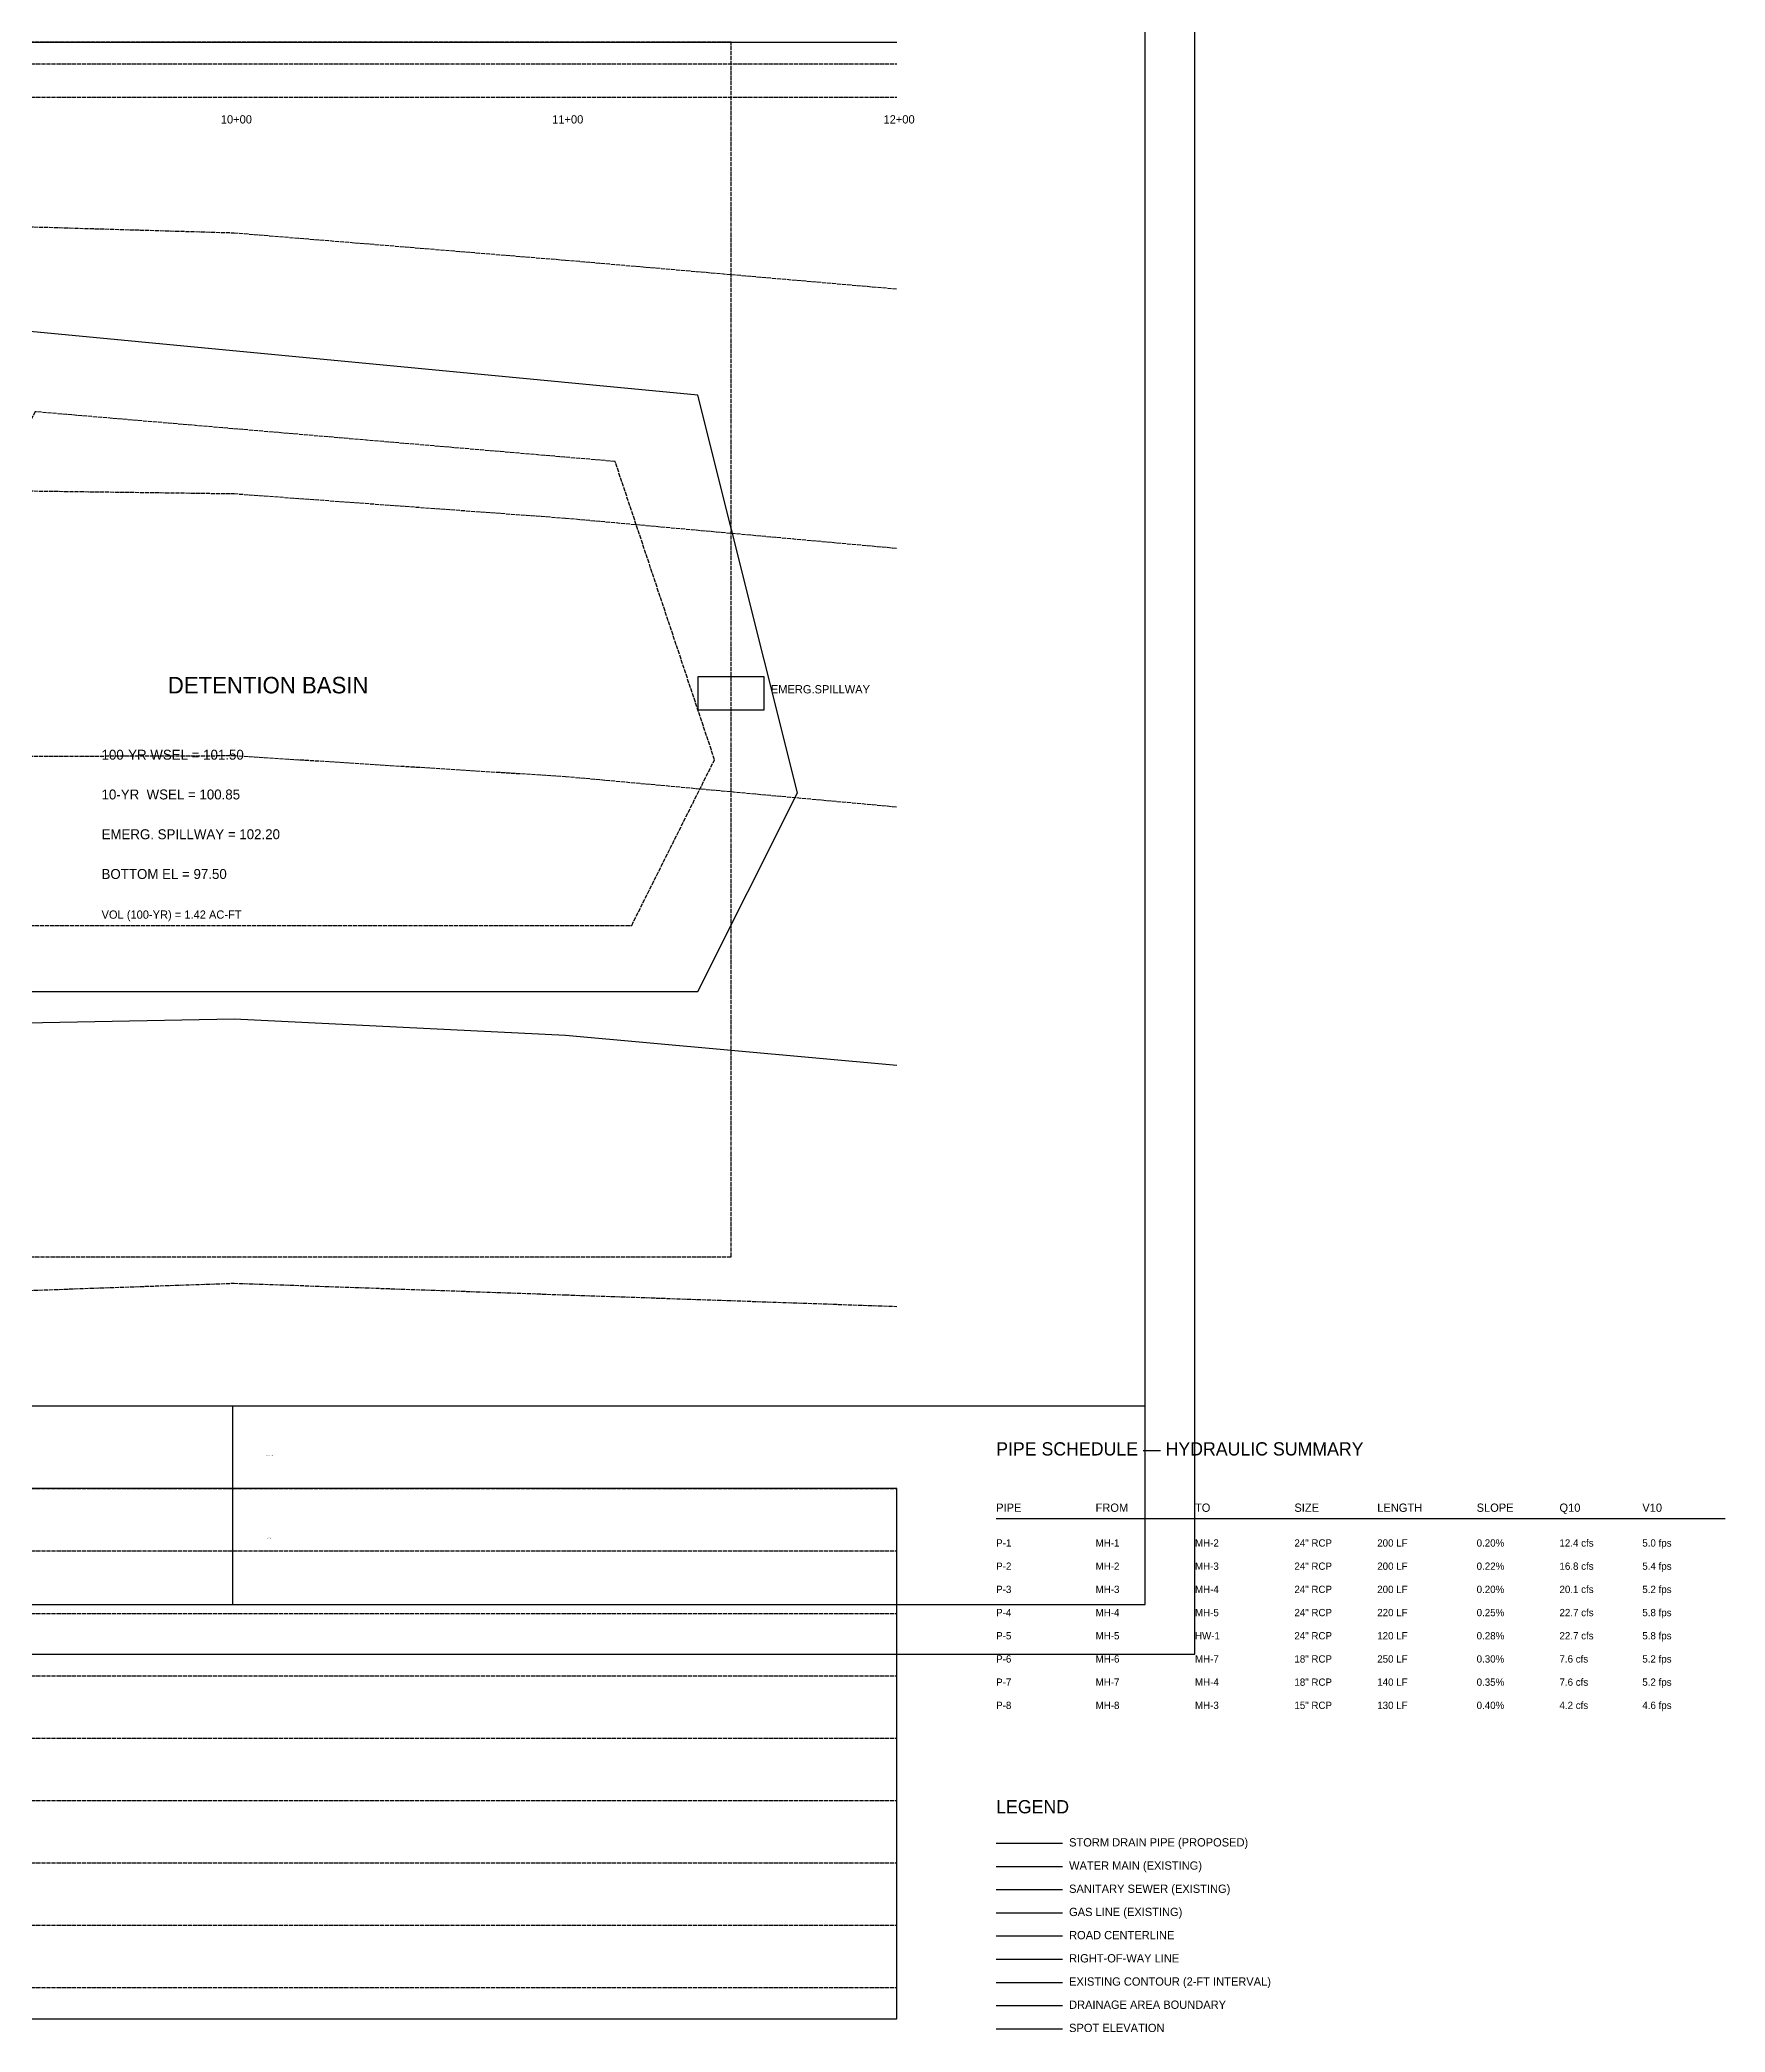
# Model space of a CAD drawing. Header units: feet. Extents: x -20 to 1480, y -157 to 1020.
# Drawn here: x 971 to 1480, y -114 to 487 of the extents above; entities that cross this region are included whole.
import ezdxf

# ---------------------------------------------------------------- set-up
doc = ezdxf.new("R2010")
doc.units = ezdxf.units.FT
doc.linetypes.add('DASHED', pattern=[1.524, 1.27, -0.254])
doc.layers.add('ANNO-DIM', color=2, linetype='Continuous')
doc.layers.add('ANNO-TEXT', color=7, linetype='Continuous')

msp = doc.modelspace()

# ---------------------------------------------------------------- linework, layer by layer
at = {"layer": 'ANNO-DIM'}
for p, q in [((15, 75), (1305, 75)), ((1029.6, 15), (1029.6, 75)), ((1305, 15), (1305, 75)), ((1260, 41), (1480, 41))]:
    msp.add_line(p, q, dxfattribs=at)
at = {"layer": 'ANNO-DIM', "linetype": 'DASHED'}
for p, q in [((30, 50), (1230, 50)), ((30, 31.18), (1230, 31.18)), ((30, 12.35), (1230, 12.35)), ((30, -6.47), (1230, -6.47)), ((30, -25.29), (1230, -25.29)), ((30, -44.12), (1230, -44.12)), ((30, -62.94), (1230, -62.94)), ((30, -81.76), (1230, -81.76)), ((30, -100.59), (1230, -100.59))]:
    msp.add_line(p, q, dxfattribs=at)
at = {"layer": 'ANNO-DIM'}
for points in [[(0, 0), (1320, 0), (1320, 1020), (0, 1020), (0, 0)], [(15, 15), (1305, 15), (1305, 1005), (15, 1005), (15, 15)], [(30, -110), (1230, -110), (1230, 50), (30, 50), (30, -110)]]:
    msp.add_lwpolyline(points, dxfattribs=at)
at = {"layer": 'ANNO-ELEV'}
msp.add_line((1260, -113), (1280, -113), dxfattribs=at)
at = {"layer": 'GRAD-EXIST'}
msp.add_line((1260, -99), (1280, -99), dxfattribs=at)
at = {"layer": 'GRAD-EXIST', "linetype": 'DASHED'}
for points in [[(30, 427.91), (130, 431.97), (230, 429.02), (330, 420.78), (430, 412.09), (530, 408.03), (630, 410.98), (730, 419.22), (830, 427.91), (930, 431.97), (1030, 429.02), (1130, 420.78), (1230, 412.09)], [(30, 346.17), (130, 351.64), (230, 350.29), (330, 342.92), (430, 333.83), (530, 328.36), (630, 329.71), (730, 337.08), (830, 346.17), (930, 351.64), (1030, 350.29), (1130, 342.92), (1230, 333.83)], [(30, 264.23), (130, 270.93), (230, 271.23), (330, 264.95), (430, 255.77), (530, 249.07), (630, 248.77), (730, 255.05), (830, 264.23), (930, 270.93), (1030, 271.23), (1130, 264.95), (1230, 255.77)], [(30, 105), (130, 108.49), (230, 112), (330, 108.49), (430, 105), (530, 105), (630, 105), (730, 105), (830, 105), (930, 108.49), (1030, 112), (1130, 108.49), (1230, 105)]]:
    msp.add_lwpolyline(points, dxfattribs=at)
at = {"layer": 'GRAD-EXIST-INDEX', "linetype": 'Continuous'}
msp.add_lwpolyline([(30, 182.15), (130, 189.87), (230, 191.81), (330, 186.83), (430, 177.85), (530, 170.13), (630, 168.19), (730, 173.17), (830, 182.15), (930, 189.87), (1030, 191.81), (1130, 186.83), (1230, 177.85)], dxfattribs=at)
at = {"layer": 'GRAD-LIMIT'}
msp.add_line((1260, -106), (1280, -106), dxfattribs=at)
at = {"layer": 'GRAD-LIMIT', "linetype": 'DASHED'}
msp.add_lwpolyline([(80, 120), (1180, 120), (1180, 486.5), (80, 486.5), (80, 120)], dxfattribs=at)
at = {"layer": 'ROAD-CENTERLINE'}
msp.add_line((1260, -85), (1280, -85), dxfattribs=at)
at = {"layer": 'ROAD-EDGE'}
msp.add_line((30, 486.5), (1230, 486.5), dxfattribs=at)
at = {"layer": 'ROAD-ROW', "linetype": 'DASHED'}
msp.add_line((30, 470), (1230, 470), dxfattribs=at)
at = {"layer": 'ROAD-ROW'}
msp.add_line((1260, -92), (1280, -92), dxfattribs=at)
at = {"layer": 'UTIL-GAS'}
msp.add_line((1260, -78), (1280, -78), dxfattribs=at)
at = {"layer": 'UTIL-SANITARY'}
msp.add_line((1260, -71), (1280, -71), dxfattribs=at)
at = {"layer": 'UTIL-STORM'}
msp.add_line((1260, -57), (1280, -57), dxfattribs=at)
for points in [[(930, 200), (1170, 200), (1200, 260), (1170, 380), (960, 400), (910, 320), (930, 200)], [(1170, 285), (1190, 285), (1190, 295), (1170, 295), (1170, 285)]]:
    msp.add_lwpolyline(points, dxfattribs=at)
at = {"layer": 'UTIL-STORM', "linetype": 'DASHED'}
msp.add_lwpolyline([(950, 220), (1150, 220), (1175, 270), (1145, 360), (970, 375), (930, 300), (950, 220)], dxfattribs=at)
at = {"layer": 'UTIL-WATER', "linetype": 'DASHED'}
msp.add_line((30, 480), (1230, 480), dxfattribs=at)
at = {"layer": 'UTIL-WATER'}
msp.add_line((1260, -64), (1280, -64), dxfattribs=at)

# ---------------------------------------------------------------- texts
at = {"layer": 'ANNO-TEXT'}
for s, height, p in [('10+00', 2.5, (1026, 462)), ('11+00', 2.5, (1126, 462)), ('12+00', 2.5, (1226, 462)), ('DETENTION BASIN', 5, (1010, 290)), ('EMERG.SPILLWAY', 2.5, (1192, 290)), ('100-YR WSEL = 101.50', 3, (990, 270)), ('10-YR  WSEL = 100.85', 3, (990, 258)), ('EMERG. SPILLWAY = 102.20', 3, (990, 246)), ('BOTTOM EL = 97.50', 3, (990, 234)), ('VOL (100-YR) = 1.42 AC-FT', 2.5, (990, 222)), ('DATE: 03-29-2026', 0.18, (1039.6, 60)), ('PIPE SCHEDULE — HYDRAULIC SUMMARY', 4, (1260, 60)), ('PIPE', 2.5, (1260, 43)), ('FROM', 2.5, (1290, 43)), ('TO', 2.5, (1320, 43)), ('SIZE', 2.5, (1350, 43)), ('LENGTH', 2.5, (1375, 43)), ('SLOPE', 2.5, (1405, 43)), ('Q10', 2.5, (1430, 43)), ('V10', 2.5, (1455, 43)), ('SCALE: 1"=40\'', 0.18, (1039.6, 35)), ('P-1', 2.2, (1260, 32.5)), ('MH-1', 2.2, (1290, 32.5)), ('MH-2', 2.2, (1320, 32.5)), ('24" RCP', 2.2, (1350, 32.5)), ('200 LF', 2.2, (1375, 32.5)), ('0.20%', 2.2, (1405, 32.5)), ('12.4 cfs', 2.2, (1430, 32.5)), ('5.0 fps', 2.2, (1455, 32.5)), ('P-2', 2.2, (1260, 25.5)), ('MH-2', 2.2, (1290, 25.5)), ('MH-3', 2.2, (1320, 25.5)), ('24" RCP', 2.2, (1350, 25.5)), ('200 LF', 2.2, (1375, 25.5)), ('0.22%', 2.2, (1405, 25.5)), ('16.8 cfs', 2.2, (1430, 25.5)), ('5.4 fps', 2.2, (1455, 25.5)), ('P-3', 2.2, (1260, 18.5)), ('MH-3', 2.2, (1290, 18.5)), ('MH-4', 2.2, (1320, 18.5)), ('24" RCP', 2.2, (1350, 18.5)), ('200 LF', 2.2, (1375, 18.5)), ('0.20%', 2.2, (1405, 18.5)), ('20.1 cfs', 2.2, (1430, 18.5)), ('5.2 fps', 2.2, (1455, 18.5)), ('P-4', 2.2, (1260, 11.5)), ('MH-4', 2.2, (1290, 11.5)), ('MH-5', 2.2, (1320, 11.5)), ('24" RCP', 2.2, (1350, 11.5)), ('220 LF', 2.2, (1375, 11.5)), ('0.25%', 2.2, (1405, 11.5)), ('22.7 cfs', 2.2, (1430, 11.5)), ('5.8 fps', 2.2, (1455, 11.5)), ('P-5', 2.2, (1260, 4.5)), ('MH-5', 2.2, (1290, 4.5)), ('HW-1', 2.2, (1320, 4.5)), ('24" RCP', 2.2, (1350, 4.5)), ('120 LF', 2.2, (1375, 4.5)), ('0.28%', 2.2, (1405, 4.5)), ('22.7 cfs', 2.2, (1430, 4.5)), ('5.8 fps', 2.2, (1455, 4.5)), ('P-6', 2.2, (1260, -2.5)), ('MH-6', 2.2, (1290, -2.5)), ('MH-7', 2.2, (1320, -2.5)), ('18" RCP', 2.2, (1350, -2.5)), ('250 LF', 2.2, (1375, -2.5)), ('0.30%', 2.2, (1405, -2.5)), ('7.6 cfs', 2.2, (1430, -2.5)), ('5.2 fps', 2.2, (1455, -2.5)), ('P-7', 2.2, (1260, -9.5)), ('MH-7', 2.2, (1290, -9.5)), ('MH-4', 2.2, (1320, -9.5)), ('18" RCP', 2.2, (1350, -9.5)), ('140 LF', 2.2, (1375, -9.5)), ('0.35%', 2.2, (1405, -9.5)), ('7.6 cfs', 2.2, (1430, -9.5)), ('5.2 fps', 2.2, (1455, -9.5)), ('P-8', 2.2, (1260, -16.5)), ('MH-8', 2.2, (1290, -16.5)), ('MH-3', 2.2, (1320, -16.5)), ('15" RCP', 2.2, (1350, -16.5)), ('130 LF', 2.2, (1375, -16.5)), ('0.40%', 2.2, (1405, -16.5)), ('4.2 cfs', 2.2, (1430, -16.5)), ('4.6 fps', 2.2, (1455, -16.5)), ('LEGEND', 4, (1260, -48)), ('STORM DRAIN PIPE (PROPOSED)', 2.5, (1282, -58)), ('WATER MAIN (EXISTING)', 2.5, (1282, -65)), ('SANITARY SEWER (EXISTING)', 2.5, (1282, -72)), ('GAS LINE (EXISTING)', 2.5, (1282, -79)), ('ROAD CENTERLINE', 2.5, (1282, -86)), ('RIGHT-OF-WAY LINE', 2.5, (1282, -93)), ('EXISTING CONTOUR (2-FT INTERVAL)', 2.5, (1282, -100)), ('DRAINAGE AREA BOUNDARY', 2.5, (1282, -107)), ('SPOT ELEVATION', 2.5, (1282, -114))]:
    msp.add_text(s, height=height, dxfattribs=at).set_placement(p)

doc.saveas('drawing.dxf')
